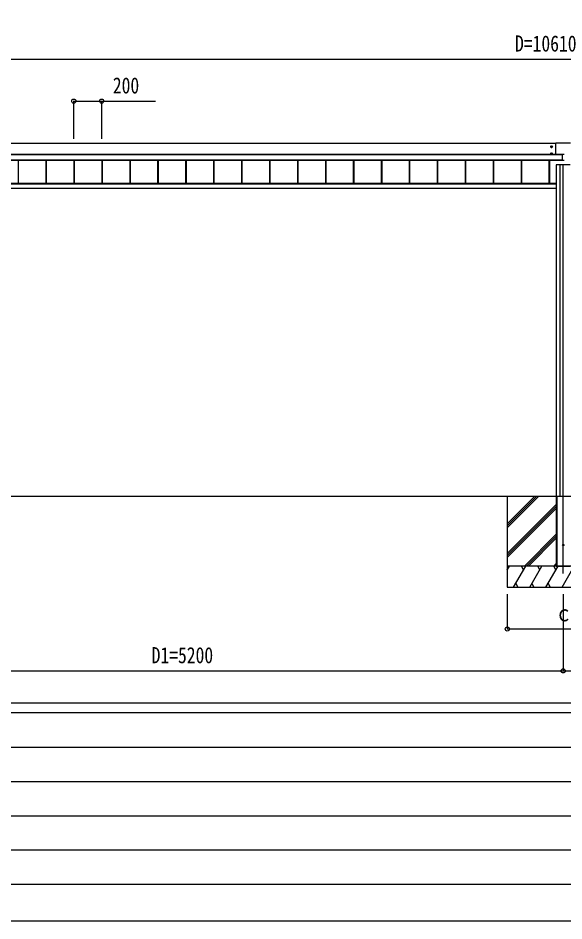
# Model space of a CAD drawing. Units: millimetres, scale not verified. Extents: x -14718 to 14718, y -10395 to 10395.
# Drawn here: x -10756 to -6850, y -10395 to -3937 of the extents above; entities that cross this region are included whole.
import ezdxf
from ezdxf.enums import TextEntityAlignment as Align

# ---------------------------------------------------------------- set-up
doc = ezdxf.new("R2010")
doc.units = ezdxf.units.MM
doc.header["$LTSCALE"] = 50
for name, color, linetype in [('0-3_YKK_12', 2, 'Continuous'), ('0-4_YKK_A1', 4, 'Continuous'), ('0-5_YKK_D', 6, 'Continuous'), ('0-6_YKK_ZWAK', 7, 'Continuous')]:
    doc.layers.add(name, color=color, linetype=linetype)
doc.styles.add('ＭＳ ゴシック', font='')
doc.styles.get('ＭＳ ゴシック').set_extended_font_data('MS Gothic')

msp = doc.modelspace()

# ---------------------------------------------------------------- linework, layer by layer
at = {"layer": '0-3_YKK_12'}
msp.add_line((-6855.44, -7909), (-6855.44, -4983.3), dxfattribs=at)
at = {"layer": '0-4_YKK_A1'}
for p, q in [((-6908.44, -4835.37), (-12002.44, -4835.37)), ((-6908.44, -4913.81), (-6908.44, -4832.15)), ((-6803.44, -4831.15), (-6907.44, -4831.15)), ((-6931.19, -4857.11), (-6945.69, -4857.11)), ((-6931.19, -4907.08), (-6945.69, -4907.08)), ((-6940.72, -4857.87), (-6941.44, -4857.87)), ((-6940.72, -4907.84), (-6941.44, -4907.84)), ((-6938.44, -4864.36), (-6938.44, -4849.86)), ((-6938.44, -4914.33), (-6938.44, -4899.83)), ((-6936.16, -4856.35), (-6935.44, -4856.35)), ((-6936.16, -4906.32), (-6935.44, -4906.32)), ((-6862.94, -4913.81), (-12153.94, -4913.81)), ((-6862.94, -4914.29), (-12153.94, -4914.29)), ((-6862.94, -4953.27), (-12153.94, -4953.27)), ((-6862.94, -4953.78), (-12153.94, -4953.78)), ((-12153.94, -4953.92), (-6862.94, -4953.92)), ((-6862.94, -4953.92), (-12153.94, -4953.92)), ((-10754.34, -4953.92), (-10754.34, -5120.15)), ((-10753.94, -4953.92), (-10753.94, -5120.15)), ((-10556.94, -4953.92), (-10556.94, -5120.15)), ((-10554.34, -4953.92), (-10554.34, -5120.15)), ((-10553.94, -4953.92), (-10553.94, -5120.15)), ((-10356.94, -4953.92), (-10356.94, -5120.15)), ((-10354.34, -4953.92), (-10354.34, -5120.15)), ((-10353.94, -4953.92), (-10353.94, -5120.15)), ((-10156.94, -4953.92), (-10156.94, -5120.15)), ((-10154.34, -4953.92), (-10154.34, -5120.15)), ((-10153.94, -4953.92), (-10153.94, -5120.15)), ((-9956.94, -4953.92), (-9956.94, -5120.15)), ((-9954.34, -4953.92), (-9954.34, -5120.15)), ((-9953.94, -4953.92), (-9953.94, -5120.15)), ((-9756.94, -4953.92), (-9756.94, -5120.15)), ((-9754.34, -4953.92), (-9754.34, -5120.15)), ((-9753.94, -4953.92), (-9753.94, -5120.15)), ((-9556.94, -4953.92), (-9556.94, -5120.15)), ((-9554.34, -4953.92), (-9554.34, -5120.15)), ((-9553.94, -4953.92), (-9553.94, -5120.15)), ((-9356.94, -4953.92), (-9356.94, -5120.15)), ((-9354.34, -4953.92), (-9354.34, -5120.15)), ((-9353.94, -4953.92), (-9353.94, -5120.15)), ((-9156.94, -4953.92), (-9156.94, -5120.15)), ((-9154.34, -4953.92), (-9154.34, -5120.15)), ((-9153.94, -4953.92), (-9153.94, -5120.15)), ((-8956.94, -4953.92), (-8956.94, -5120.15)), ((-8954.34, -4953.92), (-8954.34, -5120.15)), ((-8953.94, -4953.92), (-8953.94, -5120.15)), ((-8756.94, -4953.92), (-8756.94, -5120.15)), ((-8754.34, -4953.92), (-8754.34, -5120.15)), ((-8753.94, -4953.92), (-8753.94, -5120.15)), ((-8556.94, -4953.92), (-8556.94, -5120.15)), ((-8554.34, -4953.92), (-8554.34, -5120.15)), ((-8553.94, -4953.92), (-8553.94, -5120.15)), ((-8356.94, -4953.92), (-8356.94, -5120.15)), ((-8354.34, -4953.92), (-8354.34, -5120.15)), ((-8353.94, -4953.92), (-8353.94, -5120.15)), ((-8156.94, -4953.92), (-8156.94, -5120.15)), ((-8154.34, -4953.92), (-8154.34, -5120.15)), ((-8153.94, -4953.92), (-8153.94, -5120.15)), ((-7956.94, -4953.92), (-7956.94, -5120.15)), ((-7954.34, -4953.92), (-7954.34, -5120.15)), ((-7953.94, -4953.92), (-7953.94, -5120.15)), ((-7756.94, -4953.92), (-7756.94, -5120.15)), ((-7754.34, -4953.92), (-7754.34, -5120.15)), ((-7753.94, -4953.92), (-7753.94, -5120.15)), ((-7556.94, -4953.92), (-7556.94, -5120.15)), ((-7554.34, -4953.92), (-7554.34, -5120.15)), ((-7553.94, -4953.92), (-7553.94, -5120.15)), ((-7356.94, -4953.92), (-7356.94, -5120.15)), ((-7354.34, -4953.92), (-7354.34, -5120.15)), ((-7353.94, -4953.92), (-7353.94, -5120.15)), ((-7156.94, -4953.92), (-7156.94, -5120.15)), ((-7154.34, -4953.92), (-7154.34, -5120.15)), ((-7153.94, -4953.92), (-7153.94, -5120.15)), ((-6956.94, -4953.92), (-6956.94, -5120.15)), ((-6954.34, -4953.92), (-6954.34, -5120.15)), ((-6953.94, -4953.92), (-6953.94, -5120.15)), ((-6881.94, -4911.48), (-6881.94, -4913.81)), ((-6881.94, -4911.48), (-6862.94, -4911.48)), ((-6881.94, -4913.48), (-6862.94, -4913.48)), ((-6862.94, -4911.31), (-6862.94, -4956.46)), ((-6862.94, -4911.31), (-6847.94, -4911.31)), ((-6847.94, -4956.46), (-6862.94, -4956.46)), ((-6905.44, -4987.86), (-6905.44, -7352.5)), ((-6880.25, -4986.12), (-6880.25, -7356.5)), ((-6905.44, -5120.15), (-12005.44, -5120.15)), ((-6905.44, -5122.15), (-12005.44, -5122.15)), ((-6905.44, -5125.02), (-12005.44, -5125.02)), ((-6905.44, -5156.5), (-12004.59, -5156.5)), ((-12005.44, -7356.5), (-1155.44, -7356.5)), ((-7255.44, -7356.5), (-7255.44, -8006.5)), ((-7255.44, -7583.13), (-7028.8, -7356.5)), ((-7255.44, -7554.85), (-7057.09, -7356.5)), ((-7255.44, -7568.99), (-7043, -7356.56)), ((-6905.44, -7352.5), (-6905.44, -7856.5)), ((-6905.44, -7356.5), (-6905.14, -7356.5)), ((-6905.44, -7356.5), (-6905.44, -7856.5)), ((-6905.14, -7356.5), (-6805.74, -7356.5)), ((-6902.94, -7356.5), (-6902.94, -7856.5)), ((-6901.44, -7356.5), (-6901.44, -7856.5)), ((-7255.44, -7766.98), (-6905.44, -7416.98)), ((-7255.44, -7781.12), (-6905.44, -7431.12)), ((-7255.44, -7795.26), (-6905.44, -7445.27)), ((-7132.83, -7856.5), (-6905.44, -7629.11)), ((-7118.68, -7856.5), (-6905.44, -7643.26)), ((-7104.54, -7856.5), (-6905.44, -7657.4)), ((-6455.44, -7856.5), (-7255.44, -7856.5)), ((-7255.44, -7885.44), (-7238.73, -7856.5)), ((-6455.44, -7856.5), (-7255.44, -7856.5)), ((-7209.86, -8006.5), (-7123.26, -7856.5)), ((-7138.26, -7882.48), (-7153.26, -7856.5)), ((-7094.39, -8006.5), (-7007.79, -7856.5)), ((-7022.79, -7882.48), (-7037.79, -7856.5)), ((-6978.92, -8006.5), (-6892.32, -7856.5)), ((-6907.32, -7882.49), (-6922.32, -7856.5)), ((-6920.69, -7856.5), (-6905.44, -7841.24)), ((-6905.44, -7856.5), (-6805.44, -7856.5)), ((-6863.45, -8006.5), (-6776.85, -7856.5)), ((-7253.73, -7882.48), (-7255.44, -7879.53)), ((-7255.44, -8006.5), (-6455.44, -8006.5)), ((-7194.86, -7980.52), (-7179.86, -8006.5)), ((-7079.39, -7980.52), (-7064.39, -8006.5)), ((-6963.92, -7980.52), (-6948.92, -8006.5))]:
    msp.add_line(p, q, dxfattribs=at)
for points in [[(-6938.44, -4851.34), (-6933.44, -4854.23), (-6933.44, -4860), (-6938.44, -4862.89), (-6943.44, -4860), (-6943.44, -4854.23)], [(-6938.44, -4901.31), (-6933.44, -4904.19), (-6933.44, -4909.97), (-6938.44, -4912.86), (-6943.44, -4909.97), (-6943.44, -4904.19)]]:
    msp.add_lwpolyline(points, close=True, dxfattribs=at)
for points in [[(-6941.44, -4857.87), (-6941.44, -4856.35), (-6940.72, -4856.35)], [(-6941.44, -4907.84), (-6941.44, -4906.32), (-6940.72, -4906.32)], [(-6939.2, -4854.83), (-6939.2, -4854.11), (-6937.68, -4854.11), (-6937.68, -4854.83)], [(-6937.68, -4859.39), (-6937.68, -4860.11), (-6939.2, -4860.11), (-6939.2, -4859.39)], [(-6939.2, -4904.8), (-6939.2, -4904.08), (-6937.68, -4904.08), (-6937.68, -4904.8)], [(-6935.44, -4856.35), (-6935.44, -4857.87), (-6936.16, -4857.87)], [(-6935.44, -4906.32), (-6935.44, -4907.84), (-6936.16, -4907.84)], [(-6937.68, -4909.36), (-6937.68, -4910.08), (-6939.2, -4910.08), (-6939.2, -4909.36)], [(-6905.14, -7356.5), (-6805.74, -7356.5), (-6805.44, -7356.5)]]:
    msp.add_lwpolyline(points, dxfattribs=at)
for centre, radius in [((-6938.44, -4857.11), 6.25), ((-6938.44, -4907.08), 6.25), ((-6938.44, -4857.11), 5), ((-6938.44, -4907.08), 5), ((-6855.44, -7706.5), 5)]:
    msp.add_circle(centre, radius, dxfattribs=at)
for centre, radius, start, end in [((-6907.44, -4832.15), 1, 89.98255, 179.98254), ((-6938.44, -4857.11), 5.58, 153.74848, 206.25152), ((-6938.44, -4907.08), 5.58, 153.74848, 206.25152), ((-6938.44, -4857.11), 5.58, 93.74848, 146.25152), ((-6938.44, -4857.11), 5.58, 213.74848, 266.25152), ((-6938.44, -4907.08), 5.58, 93.74848, 146.25152), ((-6940.72, -4854.83), 1.52, 270, 0), ((-6940.72, -4859.39), 1.52, 0, 90), ((-6940.72, -4904.8), 1.52, 270, 0), ((-6940.72, -4909.36), 1.52, 0, 90), ((-6938.44, -4857.11), 5.58, 33.74848, 86.25152), ((-6938.44, -4857.11), 5.58, 273.74848, 326.25152), ((-6938.44, -4907.08), 5.58, 33.74848, 86.25152), ((-6936.16, -4854.83), 1.52, 180, 270), ((-6936.16, -4859.39), 1.52, 90, 180), ((-6936.16, -4904.8), 1.52, 180, 270), ((-6936.16, -4909.36), 1.52, 90, 180), ((-6938.44, -4857.11), 5.58, 333.74848, 26.25152), ((-6938.44, -4907.08), 5.58, 333.74848, 26.25152), ((-6938.44, -4907.08), 5.58, 213.74848, 266.25152), ((-6938.44, -4907.08), 5.58, 273.74848, 326.25152)]:
    msp.add_arc(centre, radius, start, end, dxfattribs=at)
msp.add_ellipse((-6855.44, -4987.86), major_axis=(50, 0), ratio=0.04, start_param=6.2831853, end_param=9.424778, dxfattribs=at)
at = {"layer": '0-5_YKK_D'}
for p, q in [((-11985.44, -4231.15), (-1725.44, -4231.15)), ((-10356.94, -4800.22), (-10356.94, -4530.15)), ((-10156.94, -4800.22), (-10156.94, -4530.15)), ((-7255.44, -8056.5), (-7255.44, -8307.5)), ((-6855.44, -8056.5), (-6855.44, -8607.5)), ((-6855.44, -8056.5), (-6855.44, -8607.5)), ((-7255.44, -8306.5), (-6455.44, -8306.5)), ((-12055.44, -8606.5), (-6855.44, -8606.5)), ((-6855.44, -8606.5), (-1655.44, -8606.5))]:
    msp.add_line(p, q, dxfattribs=at)
msp.add_lwpolyline([(-10356.94, -4531.15), (-10156.94, -4531.15), (-9771.84, -4531.15)], dxfattribs=at)
for centre in [(-10356.94, -4531.15), (-10156.94, -4531.15), (-7255.44, -8306.5), (-6855.44, -8606.5), (-6855.44, -8606.5)]:
    msp.add_circle(centre, 14.88, dxfattribs=at)
at = {"layer": '0-6_YKK_ZWAK'}
for p, q in [((13632.57, -8837.5), (-13667.43, -8837.5)), ((-4567.43, -8907.5), (-13667.43, -8907.5)), ((-13518.68, -9152.5), (-4742.43, -9152.5)), ((-13518.68, -9397.5), (-4742.43, -9397.5)), ((-13518.68, -9642.5), (-4742.43, -9642.5)), ((-13518.68, -9887.5), (-4742.43, -9887.5)), ((-13667.43, -10132.5), (-4567.43, -10132.5))]:
    msp.add_line(p, q, dxfattribs=at)
msp.add_lwpolyline([(-14717.5, -10395), (14717.5, -10395), (14717.5, 10395), (-14717.5, 10395)], close=True, dxfattribs=at)

# ---------------------------------------------------------------- texts
at = {"layer": '0-5_YKK_D', "style": 'ＭＳ ゴシック', "width": 0.8}
for s, p in [('D=10610', (-7199.84, -4211.15)), ('200', (-10077.44, -4511.15)), ('ｃ', (-6914.24, -8286.5)), ('D1=5200', (-9799.84, -8586.5))]:
    msp.add_text(s, height=115.5, dxfattribs=at).set_placement(p, align=Align.BOTTOM_LEFT)

doc.saveas('drawing.dxf')
